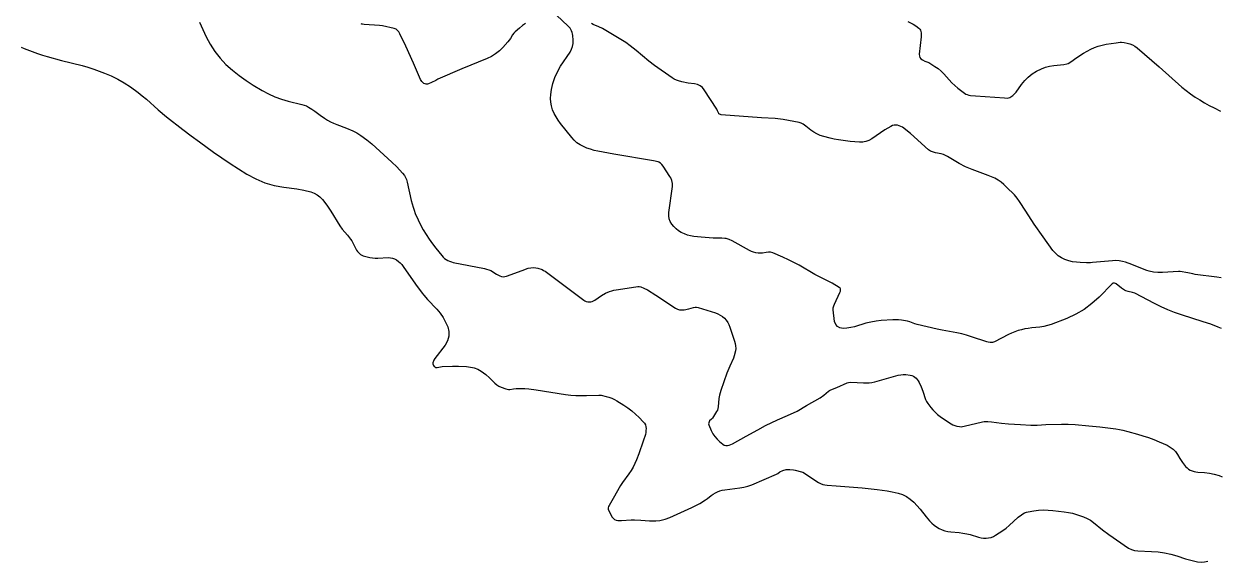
# Model space of a CAD drawing. Header units: centimetres. Extents: x 0 to 1311401, y -389375 to 85618.
# Drawn here: x 653422 to 669308, y -281481 to -274341 of the extents above; entities that cross this region are included whole.
import ezdxf

# ---------------------------------------------------------------- set-up
doc = ezdxf.new("R2010")
doc.units = ezdxf.units.CM
doc.header["$LTSCALE"] = 4
doc.layers.add('CURVAS-INTERMEDIARIAS', color=39, linetype='Continuous')
doc.layers.add('CURVAS-MESTRA', color=34, linetype='Continuous')

msp = doc.modelspace()

# ---------------------------------------------------------------- linework, layer by layer
at = {"layer": 'CURVAS-INTERMEDIARIAS'}
for points, elevation in [([(655747.916, -274316.236), (655837.73, -274509.842), (655891.581, -274610.131), (655952.231, -274705.545), (656023.077, -274793.659), (656100.71, -274876.905), (656185.939, -274953.325), (656274.267, -275025.695), (656367.243, -275091.992), (656463.311, -275154.228), (656580.595, -275224.73), (656662.986, -275269.156), (656747.555, -275308.208), (656835.394, -275339.219), (656925.409, -275364.864), (657108.689, -275408.273), (657166.675, -275429.269), (657193.908, -275443.644), (657241.641, -275472.689), (657278.603, -275498.205), (657350.438, -275552.377), (657407.338, -275591.984), (657445.907, -275616.59), (657485.513, -275639.209), (657526.671, -275658.851), (657568.877, -275676.498), (657698.942, -275725.544), (657783.464, -275759.914), (657837.586, -275786.958), (657888.068, -275820.322), (657967.716, -275880.153), (658034.946, -275933.739), (658300.793, -276175.911), (658364.712, -276238.098), (658443.065, -276321.071), (658466.172, -276352.46), (658485.349, -276386.802), (658493.08, -276404.375), (658504.607, -276441.065), (658558.598, -276682.114), (658581.616, -276770.07), (658595.809, -276813.231), (658611.343, -276855.992), (658647.239, -276939.576), (658667.433, -276980.319), (658717.065, -277071.407), (658755, -277135.554), (658795.099, -277198.247), (658838.419, -277258.757), (658883.893, -277317.811), (658962.875, -277414.988), (658980.45, -277434.025), (658999.375, -277451.405), (659020.325, -277466.271), (659042.615, -277479.479), (659066.331, -277490.285), (659090.539, -277499.641), (659115.471, -277506.83), (659528.742, -277585.643), (659557.472, -277592.844), (659585.369, -277602.142), (659612.019, -277614.574), (659688.809, -277660.297), (659731.104, -277682.896), (659752.748, -277690.491), (659774.59, -277694.434), (659796.733, -277692.909), (659819.074, -277687.732), (660026.842, -277611.175), (660108.086, -277583.289), (660141.47, -277576.766), (660183.738, -277574.154), (660210.883, -277575.347), (660237.444, -277580.516), (660292.786, -277600.792), (660313.078, -277610.499), (660332.393, -277622.032), (660351.05, -277634.772), (660844.209, -278006.038), (660861.047, -278016.171), (660878.667, -278023.824), (660897.481, -278027.755), (660917.068, -278029.204), (660936.76, -278026.902), (660955.769, -278022.477), (660973.735, -278014.87), (660991.008, -278005.138), (661082.322, -277942.707), (661133.618, -277912.676), (661188.595, -277890.094), (661217.199, -277881.461), (661246.047, -277873.867), (661304.718, -277862.843), (661560.149, -277826.518), (661581.887, -277826.033), (661603.013, -277830.999), (661642.977, -277846.741), (661690.849, -277871.191), (661798.813, -277937.773), (662059.964, -278110.332), (662087.029, -278124.027), (662115.014, -278133.341), (662144.376, -278136.078), (662174.659, -278134.435), (662236.186, -278121.607), (662299.184, -278101.915), (662320.136, -278099.045), (662341.231, -278100.448), (662362.441, -278104.689), (662591.992, -278175.728), (662624.461, -278188.424), (662655.231, -278203.949), (662683.451, -278223.735), (662709.981, -278246.361), (662733.024, -278272.559), (662753.328, -278300.471), (662769.531, -278330.939), (662782.994, -278363.132), (662845.759, -278549.046), (662854.086, -278581.445), (662859.179, -278614.118), (662859.439, -278647.175), (662856.476, -278680.499), (662840.719, -278746.061), (662829.108, -278777.646), (662780.867, -278881.954), (662743.063, -278973.706), (662663.792, -279205.193), (662646.425, -279267.781), (662637.931, -279310.199), (662626.622, -279420.213), (662623.44, -279442.986), (662617.542, -279464.822), (662607.144, -279484.905), (662550.152, -279571.015), (662537.608, -279586.475), (662514.496, -279609.267), (662507.375, -279619.181), (662501.959, -279633.302), (662500.438, -279647.96), (662503.84, -279662.301), (662535.112, -279736.184), (662556.657, -279778.008), (662581.891, -279817.036), (662612.651, -279851.876), (662647.1, -279883.92), (662688.787, -279917.22), (662708.281, -279928.169), (662728.485, -279934.728), (662749.718, -279934.728), (662771.641, -279930.334), (662816.091, -279911.848), (662999.983, -279811.088), (663152.247, -279725.122), (663255.32, -279670.792), (663415.08, -279594.013), (663545.931, -279538.267), (663673.225, -279480.931), (663798.384, -279406.184), (663979.391, -279302.053), (664026.999, -279267.955), (664089.25, -279214.001), (664103.701, -279204.245), (664119.425, -279196.588), (664201.705, -279164.576), (664336.398, -279103.175), (664356.45, -279097.554), (664387.807, -279094.538), (664552.396, -279104.1), (664590.56, -279104.672), (664628.483, -279102.819), (664666.049, -279097.301), (664703.374, -279089.357), (665014.536, -279002.009), (665048.203, -278994.88), (665082.033, -278990.881), (665116.076, -278991.595), (665173.401, -278999.709), (665195.094, -279005.885), (665215.478, -279014.484), (665233.898, -279026.754), (665251.008, -279041.448), (665266.034, -279058.808), (665279.762, -279077.052), (665291.522, -279096.626), (665319.4, -279157.335), (665340.772, -279213.427), (665376.765, -279323.208), (665388.914, -279351.925), (665405.477, -279378.142), (665446.182, -279430.203), (665474.293, -279463.033), (665504.154, -279494.018), (665536.645, -279522.235), (665570.885, -279548.606), (665693.004, -279634.251), (665716.481, -279648.712), (665740.832, -279661.186), (665766.492, -279670.688), (665793.026, -279678.204), (665826.695, -279684.128), (665847.384, -279685.315), (665868.037, -279683.677), (665888.675, -279680.151), (666132.921, -279621.196), (666156.151, -279618.068), (666203.109, -279617.558), (666250.308, -279621.452), (666385.844, -279638.073), (666476.41, -279646.966), (666634.029, -279657.226), (666771.672, -279664.193), (666857.393, -279664.417), (666971.672, -279658.342), (667179.496, -279652.437), (667269.861, -279652.262), (667360.108, -279656.738), (667540.331, -279672.248), (667687.351, -279688.041), (667901.647, -279714.698), (667947.571, -279721.711), (667993.052, -279731.175), (668060.655, -279748.333), (668185.998, -279783.595), (668259.327, -279805.916), (668331.977, -279830.158), (668403.588, -279857.279), (668474.52, -279886.323), (668581.173, -279932.514), (668621.768, -279954.93), (668658.58, -279981.645), (668689.699, -280014.817), (668717.035, -280052.288), (668749.629, -280106.56), (668784.356, -280159.98), (668808.714, -280194.915), (668825.458, -280214.882), (668843.912, -280232.783), (668864.947, -280247.574), (668887.691, -280260.298), (668937.08, -280278.014), (668962.692, -280283.383), (668988.77, -280287.004), (669075.013, -280294.44), (669140.967, -280302.587), (669206.132, -280315.555), (669269.65, -280334.473), (669308.458, -280350.994)], 77339.331), ([(669297.525, -277708.029), (669239.531, -277701.732), (668950.949, -277663.533), (668922.982, -277658.895), (668853.906, -277642.904), (668753.295, -277625.953), (668730.732, -277626.296), (668517.604, -277640.616), (668458.921, -277640.46), (668400.731, -277633.959), (668344.188, -277622.766), (668313.133, -277614.598), (668252.748, -277592.54), (668114.06, -277534.543), (668030.129, -277504.163), (667987.508, -277492.602), (667944.442, -277484.607), (667900.719, -277481.975), (667856.559, -277482.92), (667694.868, -277496.626), (667591.139, -277508.572), (667565.188, -277510.579), (667513.088, -277511.051), (667428.336, -277508.218), (667376.533, -277503.9), (667325.39, -277496.228), (667275.265, -277483.535), (667225.823, -277467.481), (667179.768, -277445.1), (667137.298, -277418.07), (667100.186, -277384.034), (667066.65, -277345.347), (666936.549, -277165.188), (666818.334, -276996.124), (666705.355, -276823.516), (666624.545, -276695.849), (666592.493, -276651.153), (666555.494, -276610.469), (666450.163, -276506.367), (666414.858, -276472.755), (666378.1, -276440.7), (666338.987, -276412.122), (666296.518, -276388.822), (666274.321, -276378.783), (666206.608, -276351.358), (665993.38, -276272.986), (665906.212, -276236.698), (665822.419, -276193.168), (665667.724, -276101.557), (665641.146, -276087.313), (665613.755, -276075.221), (665585.158, -276066.361), (665510.332, -276051.599), (665481.966, -276044.181), (665468.017, -276039.588), (665441.75, -276027.226), (665418.285, -276010.122), (665177.247, -275796.704), (665116.042, -275745.235), (665091.249, -275725.716), (665071.383, -275712.389), (665050.628, -275700.964), (665028.546, -275692.396), (665005.574, -275685.731), (664982.352, -275683.388), (664959.672, -275684.418), (664937.794, -275690.492), (664916.45, -275699.928), (664838.786, -275746.9), (664664.527, -275864.318), (664626.807, -275885.871), (664586.135, -275901.183), (664564.936, -275906.105), (664543.577, -275909.528), (664500.219, -275910.358), (664375.911, -275899.946), (664222.381, -275876.545), (664167.62, -275869.583), (664113.699, -275858.296), (664026.482, -275834.455), (663980.92, -275818.955), (663937.109, -275800.009), (663895.904, -275775.899), (663856.451, -275748.342), (663791.668, -275697.256), (663755.268, -275672.148), (663729.286, -275658.958), (663701.325, -275650.773), (663489.833, -275609.593), (663418.968, -275598.683), (663383.275, -275595.486), (663203.946, -275585.614), (662668.643, -275546.563), (662657.212, -275544.472), (662646.546, -275539.887), (662637.768, -275532.701), (662634.512, -275528.107), (662618.559, -275492.718), (662607.442, -275473.233), (662443.683, -275214.271), (662417.646, -275184.094), (662387.907, -275160.186), (662352.605, -275145.71), (662313.599, -275137.513), (662229.672, -275127.85), (662147.324, -275108.981), (662102.965, -275096.187), (662072.639, -275085.61), (662043.358, -275072.935), (662015.639, -275057.133), (661782.259, -274891.862), (661708.519, -274832.756), (661539.303, -274692.673), (661459.295, -274629.309), (661404.135, -274589.172), (661092.314, -274400.18), (661044.682, -274377.832), (660971.267, -274348.624), (660948.162, -274336.097)], 77140.003), ([(665141.313, -274309.661), (665212.902, -274343.65), (665249.875, -274365.266), (665288.283, -274397.17), (665299.473, -274410.497), (665308.388, -274424.893), (665313.893, -274440.91), (665317.142, -274457.999), (665317.516, -274511.946), (665294.649, -274743.746), (665296.734, -274766.367), (665303.353, -274786.501), (665316.782, -274802.907), (665334.746, -274816.816), (665366.984, -274833.068), (665380.231, -274838.605), (665407.837, -274846.136), (665420.556, -274852.611), (665500.349, -274903.368), (665543.252, -274933.649), (665583.951, -274966.423), (665621.334, -275002.942), (665691.091, -275081.754), (665727.144, -275120.094), (665765.393, -275156.256), (665805.099, -275190.954), (665874.3, -275247.914), (665891.956, -275260.367), (665910.508, -275270.929), (665930.416, -275278.65), (665951.213, -275284.467), (665972.787, -275288.381), (666038.026, -275296.174), (666422.415, -275322.95), (666460.633, -275324.769), (666479.008, -275322.517), (666495.939, -275315.023), (666533.449, -275289.833), (666549.645, -275276.224), (666564.171, -275260.846), (666577.569, -275244.277), (666650.42, -275142.7), (666692.57, -275091.621), (666738.612, -275044.93), (666790.489, -275004.84), (666846.275, -274969.151), (666914.857, -274935.471), (666967.34, -274915.692), (667021.825, -274902.414), (667077.661, -274893.46), (667211.056, -274878.815), (667249.92, -274871.155), (667268.372, -274864.915), (667302.518, -274845.813), (667383.818, -274787.117), (667473.452, -274727.629), (667567.478, -274675.368), (667616.387, -274653.541), (667666.33, -274634.954), (667717.816, -274621.234), (667770.343, -274610.767), (667904.561, -274590.842), (667957.616, -274584.597), (667975.258, -274584.227), (668010.449, -274587.838), (668049.655, -274594.948), (668085.523, -274604.441), (668119.745, -274617.41), (668151.528, -274635.574), (668181.656, -274657.212), (668475.148, -274908.463), (668776.18, -275178.975), (668832.539, -275225.293), (668890.985, -275268.935), (668950.819, -275310.817), (669012.44, -275350.049), (669075.048, -275387.558), (669139.137, -275422.482), (669204.213, -275455.684), (669288.377, -275496.477)], 77040.339), ([(653384.601, -274648.397), (653427.25, -274667.706), (653601.698, -274732.267), (653666.012, -274754.392), (653731.297, -274773.514), (653919.027, -274823.886), (654193.502, -274893.634), (654270.617, -274915.924), (654346.883, -274940.946), (654489.477, -274992.884), (654579.868, -275030.872), (654667.879, -275073.347), (654752.307, -275122.548), (654834.356, -275176.235), (654936.188, -275250.451), (654991.834, -275294.103), (655045.675, -275339.956), (655203.776, -275481.827), (655313.099, -275571.889), (655528.095, -275740.282), (655638.047, -275824.085), (655749.196, -275906.295), (655935.407, -276040.457), (656044.514, -276116.655), (656154.634, -276191.317), (656378.946, -276334.512), (656495.227, -276396.123), (656615.186, -276447.366), (656740.653, -276483.056), (656869.79, -276508.367), (657039.231, -276530.51), (657133.595, -276546.551), (657226.441, -276569.82), (657270.13, -276586.9), (657310.909, -276608.489), (657347.297, -276636.837), (657380.773, -276669.706), (657440.226, -276745.591), (657492.952, -276825.848), (657610.335, -277020.107), (657642.784, -277062.87), (657714.185, -277143.698), (657753.345, -277194.683), (657770.075, -277219.939), (657785.023, -277246.284), (657832.721, -277342.903), (657843.598, -277358.969), (657856.558, -277373.413), (657870.906, -277386.765), (657886.925, -277398.146), (657903.676, -277408.091), (657921.538, -277415.86), (657972.423, -277430.964), (658007.927, -277438.86), (658043.688, -277444.542), (658079.81, -277446.896), (658116.189, -277447.038), (658251.374, -277441.307), (658281.224, -277442.939), (658310.066, -277448.164), (658337.372, -277458.792), (658363.669, -277473.024), (658387.932, -277491.41), (658410.613, -277511.39), (658430.958, -277533.755), (658449.73, -277557.725), (658613.832, -277792.822), (658701.074, -277911.673), (658724.142, -277940.369), (658772.856, -277995.602), (658895.281, -278126.668), (658939.624, -278179.989), (658979.506, -278236.125), (659012.703, -278296.458), (659041.422, -278359.582), (659054.916, -278423.209), (659055.782, -278485.03), (659037.707, -278544.153), (659007.008, -278601.492), (658871.169, -278779.448), (658856.854, -278801.969), (658851.325, -278814.072), (658846.609, -278826.6), (658844.583, -278839.107), (658844.848, -278851.227), (658848.551, -278862.786), (658854.537, -278873.945), (658863.021, -278885.353), (658871.179, -278892.981), (658880.198, -278898.367), (658890.506, -278900.392), (658901.665, -278900.173), (658946.385, -278889.612), (658967.561, -278886.793), (659106.577, -278881.334), (659185.733, -278880.61), (659292.105, -278886.838), (659343.388, -278893.31), (659368.711, -278898.382), (659393.877, -278904.358), (659441.85, -278922.117), (659485.634, -278948.558), (659545.375, -278992.814), (659596.739, -279035.726), (659665.934, -279107.917), (659691.043, -279128.801), (659719.028, -279145.635), (659748.933, -279159.753), (659811.803, -279183.72), (659828.605, -279188.394), (659845.542, -279190.965), (659862.664, -279190.397), (659914.865, -279181.198), (659950.356, -279179.067), (660065.379, -279180.487), (660115.461, -279183.312), (660215.133, -279195.143), (660602.157, -279256.328), (660671.499, -279265.223), (660740.999, -279271.401), (660810.736, -279273.498), (660880.636, -279272.898), (661043.451, -279266.494), (661077.278, -279268.434), (661142.352, -279282.936), (661179.655, -279293.545), (661215.948, -279306.552), (661250.743, -279323.175), (661284.536, -279342.196), (661375.066, -279399.406), (661429.489, -279436.457), (661482.019, -279475.855), (661531.734, -279518.746), (661579.567, -279563.986), (661634.935, -279620.062), (661650.548, -279640.287), (661662.503, -279661.985), (661669.001, -279685.897), (661671.853, -279711.285), (661670.335, -279737.721), (661667.195, -279763.887), (661661.619, -279789.633), (661633.741, -279876.865), (661574.335, -280044.197), (661543.093, -280125.831), (661522.1, -280174.301), (661498.729, -280221.49), (661471.823, -280266.75), (661442.542, -280310.709), (661360.862, -280424.256), (661333.237, -280466.657), (661235.591, -280638.055), (661179.998, -280731.467), (661172.731, -280746.392), (661168.16, -280762.362), (661167.466, -280770.453), (661167.876, -280778.383), (661173.083, -280793.544), (661223.097, -280883.932), (661237.332, -280902.119), (661253.298, -280915.932), (661253.953, -280916.499), (661274.154, -280925.156), (661296.732, -280930.005), (661331.882, -280930.487), (661346.278, -280930.683), (661473.401, -280920.747), (661515.762, -280919.45), (661600.472, -280923.937), (661717.464, -280934.781), (661758.95, -280935.694), (661800.393, -280933.659), (661855.384, -280927.853), (661923.248, -280913.854), (661988.414, -280890.326), (662035.458, -280869.38), (662276.595, -280758.447), (662348.397, -280722.473), (662383.22, -280702.503), (662459.112, -280654.92), (662484.62, -280637.314), (662533.26, -280598.947), (662559.265, -280582.162), (662590.47, -280563.946), (662620.144, -280548.975), (662650.678, -280536.533), (662682.489, -280527.875), (662715.151, -280521.746), (662915.755, -280496.051), (662969.81, -280487.356), (663022.83, -280474.933), (663074.027, -280456.355), (663399.752, -280315.843), (663416.364, -280307.165), (663446.673, -280285.135), (663486.753, -280266.825), (663528.446, -280254.438), (663549.964, -280251.906), (663576.67, -280251.355), (663625.281, -280255.945), (663649.218, -280260.62), (663733.08, -280283.69), (663750.991, -280290.535), (663959.094, -280425.131), (663985.573, -280439.366), (664013.008, -280450.616), (664041.877, -280457.397), (664071.693, -280461.191), (664193.912, -280468.755), (664538.254, -280495.827), (664737.686, -280517.084), (664869.823, -280536.908), (664935.435, -280549.432), (665011.956, -280565.775), (665070.556, -280584.817), (665125.531, -280610.153), (665175.084, -280644.927), (665221.01, -280686.003), (665305.873, -280779.27), (665386.694, -280882.737), (665430.842, -280935.14), (665459.132, -280964.649), (665489.42, -280991.617), (665522.725, -281014.765), (665558.02, -281035.372), (665595.538, -281051.737), (665633.893, -281065.155), (665673.519, -281074.166), (665713.99, -281080.243), (665824.41, -281090.451), (665873.659, -281096.801), (665922.422, -281105.452), (665970.432, -281117.573), (666080.344, -281151.606), (666113.156, -281158.71), (666146.514, -281162.48), (666180.243, -281164.017), (666213.398, -281160.978), (666245.498, -281154.38), (666275.996, -281142.409), (666305.44, -281126.867), (666401.368, -281063.211), (666445.087, -281030.635), (666486.818, -280995.542), (666607.279, -280884.222), (666647.425, -280853.54), (666668.774, -280840.507), (666690.961, -280829.473), (666714.395, -280821.447), (666738.667, -280815.42), (666813.55, -280801.997), (666875.994, -280793.757), (666938.525, -280789.374), (667001.195, -280790.774), (667063.954, -280796.021), (667216.118, -280815.844), (667271.298, -280824.212), (667326.074, -280834.876), (667380, -280848.829), (667406.447, -280857.524), (667473.652, -280883.153), (667518.791, -280903.632), (667562.153, -280927.036), (667602.853, -280954.813), (667725.48, -281054.882), (667809.531, -281116.551), (668069.355, -281295.858), (668107.452, -281316.111), (668149.183, -281327.112), (668192.871, -281332.181), (668375.238, -281339.705), (668460.769, -281346.391), (668545.411, -281357.94), (668628.752, -281376.758), (668711.218, -281400.422), (668825.764, -281437.733), (668875.629, -281452.051), (668982.376, -281476.875), (669029.797, -281481.488), (669076.384, -281479.917), (669121.706, -281469.062), (669122.028, -281468.939)], 77438.995)]:
    msp.add_lwpolyline(points, dxfattribs=dict(at, elevation=elevation))
at = {"layer": 'CURVAS-MESTRA', "elevation": 77239.667}
for points in [[(660072.652, -274333.685), (660031.626, -274363.424), (659991.999, -274395.247), (659936.991, -274444.772), (659918.497, -274465.062), (659902.16, -274487.118), (659872.695, -274533.942), (659840.121, -274578.611), (659772.227, -274654.225), (659726.013, -274698.442), (659676.603, -274738.075), (659622.391, -274770.832), (659564.973, -274799.004), (659229.277, -274937.918), (658911.335, -275075.803), (658882.334, -275089.491), (658825.935, -275119.989), (658788.515, -275136.732), (658772.226, -275140.697), (658756.265, -275141.458), (658740.803, -275137.427), (658725.672, -275130.183), (658699.929, -275106.587), (658681.662, -275076.812), (658586.505, -274860.226), (658484.311, -274635.531), (658408.04, -274470.665), (658394.639, -274447.525), (658386.351, -274437.086), (658367.015, -274418.748), (658356.085, -274411.53), (658344.142, -274406.172), (658331.514, -274402.056), (658175.365, -274365.016), (658137.509, -274360.194), (657932.576, -274349.626), (657911.478, -274345.932), (657901.538, -274342.08), (657891.903, -274337.229)], [(669300.312, -278381.586), (669257.382, -278363.985), (669158.906, -278326.094), (669058.855, -278292.555), (668771.917, -278201.775), (668679.83, -278169.737), (668589.047, -278134.584), (668500.205, -278094.794), (668412.648, -278051.887), (668150.688, -277914.985), (668122.757, -277903.674), (668063.363, -277892.664), (668034.774, -277882.721), (668017.128, -277874.222), (668002.631, -277866.123), (667975.494, -277846.891), (667902.869, -277788.438), (667896.298, -277784.781), (667880.724, -277780.04), (667865.582, -277781.034), (667852.661, -277788.985), (667679.955, -277965.107), (667583.027, -278051.899), (667480.034, -278129.443), (667367.922, -278193.09), (667249.735, -278247.486), (667042.095, -278327.188), (666993.326, -278343.376), (666943.903, -278356.514), (666893.483, -278365.07), (666785.928, -278375.235), (666739.802, -278380.843), (666694.029, -278388.818), (666648.482, -278398.365), (666603.736, -278410.766), (666559.819, -278425.377), (666517.148, -278443.279), (666475.296, -278463.39), (666292.849, -278557.373), (666265.084, -278566.84), (666235.797, -278568.636), (666206.115, -278564.553), (666191.59, -278560.998), (665984.438, -278490.61), (665921.001, -278470.705), (665856.999, -278453.036), (665792.16, -278438.739), (665595.638, -278403.486), (665530.466, -278389.899), (665265.659, -278328.057), (665232.869, -278318.91), (665168.93, -278295.577), (665136.048, -278286.818), (665056.996, -278271.123), (665019.307, -278266.767), (664981.375, -278265.71), (664943.281, -278266.843), (664789.462, -278278.203), (664720.63, -278285.861), (664652.457, -278296.864), (664585.293, -278312.888), (664435.107, -278357.969), (664385.553, -278369.623), (664335.237, -278377.448), (664284.432, -278382.71), (664242.651, -278374.831), (664208.504, -278357.831), (664185.831, -278327.161), (664170.81, -278287.384), (664154.173, -278136.624), (664154.153, -278109.621), (664159.996, -278083.255), (664169.611, -278057.534), (664242.307, -277904.616), (664248.594, -277886.105), (664250.247, -277866.617), (664248.472, -277857.461), (664245.151, -277849.216), (664232.374, -277836.357), (664137.959, -277781.307), (663909.436, -277663.929), (663701.052, -277542.649), (663630.465, -277504.497), (663558.283, -277469.436), (663485.041, -277436.439), (663350.108, -277379.126), (663322.826, -277371.057), (663294.413, -277369.377), (663265.723, -277372.55), (663216.237, -277383.893), (663190.959, -277384.231), (663155.502, -277381.24), (663125.568, -277376.765), (663096.401, -277369.848), (663068.347, -277359.254), (663041.04, -277346.214), (662810.753, -277218.142), (662773.739, -277202.012), (662735.222, -277189.962), (662715.574, -277185.938), (662675.501, -277182.915), (662559.764, -277182.396), (662507.766, -277180.454), (662404.022, -277171.742), (662305.424, -277160.575), (662262.521, -277153.118), (662220.644, -277142.414), (662180.324, -277126.849), (662138.666, -277106.729), (662103.164, -277084.007), (662069.953, -277058.647), (662040.192, -277029.312), (662012.735, -276997.333), (661992.197, -276961.959), (661977.699, -276925.005), (661972.243, -276885.677), (661972.816, -276844.766), (662019.797, -276497.605), (662020.701, -276457.921), (662012.803, -276419.034), (661997.808, -276381.805), (661988.272, -276364.183), (661897.408, -276228.446), (661881.432, -276208.053), (661862.789, -276190.076), (661841.393, -276176.202), (661829.601, -276171.511), (661767.655, -276157.688), (661242.536, -276070.521), (661032.864, -276029.698), (660983.597, -276018.014), (660935.012, -276004.226), (660887.431, -275987.259), (660840.533, -275968.179), (660796.467, -275944.523), (660755.34, -275917.083), (660718.626, -275883.971), (660684.861, -275847.066), (660538.011, -275660.906), (660507.135, -275618.129), (660478.827, -275573.851), (660454.378, -275527.336), (660432.505, -275479.331), (660416.979, -275429.67), (660406.951, -275379.372), (660405.18, -275328.107), (660408.916, -275276.217), (660418.727, -275212.891), (660436.972, -275130.844), (660461.906, -275051.379), (660496.877, -274975.785), (660538.545, -274902.787), (660663.185, -274714.077), (660682.694, -274677.151), (660697.134, -274638.863), (660703.969, -274598.511), (660705.736, -274556.787), (660701.002, -274492.316), (660697.219, -274472.026), (660691.208, -274452.278), (660683.72, -274432.895), (660674.06, -274414.52), (660663.067, -274397.105), (660635.8, -274366.072), (660488.87, -274228.96)]]:
    msp.add_lwpolyline(points, dxfattribs=at)

doc.saveas('drawing.dxf')
